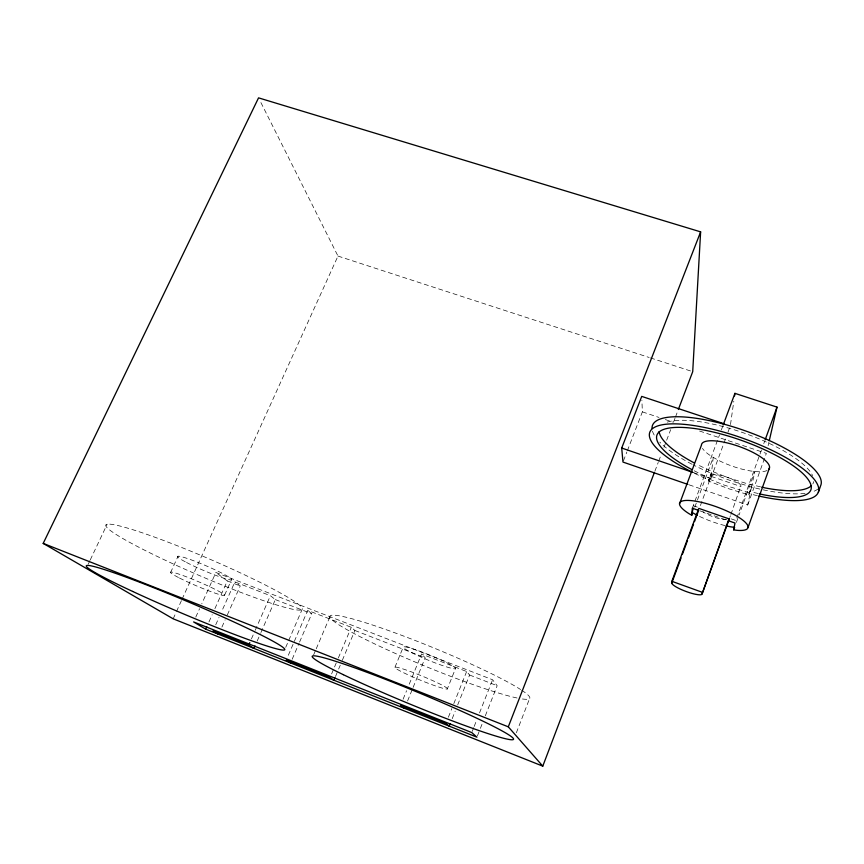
<?xml version="1.0" encoding="UTF-8"?>
<svg xmlns="http://www.w3.org/2000/svg" width="864" height="864" viewBox="0 0 864 864"><rect width="100%" height="100%" fill="white"/><g stroke="black" fill="none" stroke-linecap="round" stroke-linejoin="round"><path stroke-width="0.65" stroke-dasharray="4.32 3.24" d="M689.148 484.844L747.695 504.997L751.529 487.015L748.71 494.813L728.46 488.668L708.577 481.064L711.688 471.161L713.254 457.337L694.57 507.74M693.014 472.435L710.845 478.526L711.439 473.332L708.577 481.064M730.501 424.548L733.817 401.144M748.71 494.813L752.004 484.834L754.866 471.42L739.109 514.933M768.118 445.684L769.003 441.828M761.486 449.95L735.912 520.506L729.529 518.292L730.447 515.754M763.765 443.653L764.683 441.126M736.398 522.396L738.655 516.186M747.695 504.997L766.336 453.395L698.598 430.704M730.912 514.49L740.966 485.622A15.876 4.331 19.7 0 0 725.576 476.712A15.876 4.331 19.7 0 0 711.169 476.161L700.034 506.628M710.845 478.526L726.149 437.141M727.996 432.119L729.853 427.097M692.323 508.205L719.474 435.002M721.343 429.948L723.222 424.904M654.869 471.236L658.228 462.413M658.703 461.16L661.1 454.853M663.973 447.293L670.68 429.646M673.553 422.086L674.989 418.306M675.475 417.042L677.862 410.746M516.37 732.758L529.88 697.82M623.452 460.814L626.854 452.034M627.34 450.77L642.373 411.869L641.887 400.259M477.425 735.901L479.887 729.637M480.384 728.374L482.846 722.11M485.32 715.835L497.156 685.724L492.61 679.752L215.881 572.486L201.766 603.839M472.262 731.333L473.71 727.65M474.196 726.419L476.615 720.274M479.52 712.908L492.61 679.752M452.218 718.654L455.198 711.169M457.682 704.938L469.606 675.022L466.636 671.522L421.556 654.026L408.586 685.8M448.384 717.217L451.84 708.566M453.816 703.631L466.636 671.522M447.293 689.008A28.393 2.225 22.3 0 0 410.562 671.566A28.393 2.225 22.3 0 0 405.648 673.704A28.393 2.225 22.3 0 0 447.293 689.008L455.447 668.693A28.296 2.635 22.3 0 0 418.986 650.948A28.296 2.635 22.3 0 0 413.834 653.746A28.296 2.635 22.3 0 0 455.447 668.693M403.088 699.246L406.588 690.692M407.592 700.952L412.614 688.608M413.122 687.377L425.185 657.774L421.556 654.026M394.956 667.235L403.304 646.974M335.502 676.49L338.116 670.27M338.645 669.028L340.222 665.302M342.317 660.323L354.899 630.482L351.302 627.296L307.703 610.373L287.269 657.731M331.603 673.92L336.269 662.872M338.342 657.968L351.302 627.296M313.6 654.944L315.695 650.03M316.224 648.799L330.394 615.611M292.172 659.275L299.063 643.27M299.592 642.038L311.774 613.732L307.703 610.373M285.725 647.341L302.206 609.25A106.877 9.58 23.2 0 0 159.268 538.844A106.877 9.58 23.2 0 0 150.53 553.144A106.877 9.58 23.2 0 0 302.206 609.25M257.18 641.066L260.388 633.755M260.928 632.534L275.346 599.594L270.4 595.706L234.868 581.926L221.746 611.312M251.413 638.939L254.675 631.519M255.215 630.288L270.4 595.706M221.929 627.08L225.158 619.823M227.308 614.984L240.235 585.954L234.868 581.926M208.958 621.94L212.198 614.704M214.898 608.677L227.318 580.943L215.881 572.486M224.618 595.112L231.671 579.355M215.741 624.78L219.013 617.436M195.782 617.101L199.584 608.666M173.167 618.818L175.954 612.695M176.515 611.464L181.526 600.437M182.077 599.206L337.975 256.068L259.751 100.256M170.543 572.616L178.049 556.265M88.214 564.214L89.932 560.574M90.299 559.829L107.158 524.221M760.525 486.842L746.766 483.602L727.596 477.511L708.998 470.092A81.616 23.706 19.5 0 1 696.665 464.195M758.128 493.506L749.596 491.476L749.142 493.625L749.768 493.819A89.424 25.542 19.5 0 0 757.436 495.709M749.164 492.664L724.745 485.287L708.815 478.915M337.975 256.068L649.177 357.48M650.452 357.901L691.438 371.261M642.373 411.869L658.984 417.431M665.377 419.58L673.045 422.14M711.202 476.41L741.053 486.605M693.252 505.688L699.559 507.881M699.883 510.829L727.358 520.387M227.318 580.943L240.235 585.954M275.346 599.594L311.774 613.732M354.899 630.482L425.185 657.774M469.606 675.022L497.156 685.724M521.726 690.26A108.076 10.087 22.3 0 1 521.316 698.803M517.039 697.993A108.076 10.087 22.3 0 1 363.83 638.593A108.076 10.087 22.3 0 1 369.911 624.154A108.076 10.087 22.3 0 1 520.614 689.537M817.895 489.056A89.316 25.942 19.5 0 1 812.57 491.767M805.032 493.387A89.316 25.942 19.5 0 1 761.098 489.37M759.823 489.078A89.316 25.942 19.5 0 1 752.155 487.199L731.3 480.913L710.824 473.105A89.316 25.942 19.5 0 1 693.014 464.778M691.913 464.206A89.316 25.942 19.5 0 1 659.804 442.13M654.199 435.035A89.316 25.942 19.5 0 1 652.288 430.456M667.256 422.118A81.616 23.706 19.5 0 1 747.63 434.344A81.616 23.706 19.5 0 1 812.614 475.632M813.661 481.615A81.616 23.706 19.5 0 1 812.797 483.97M694.213 470.783A81.713 23.339 19.6 0 0 706.568 476.669L709.247 477.738L709.009 479.887L708.404 479.66A89.424 25.542 19.5 0 1 692.82 472.478M767.059 470.524A35.942 10.422 19.5 0 1 758.214 471.744L750.989 471.031A35.942 10.422 19.5 0 1 717.638 459.896L710.878 455.954A35.942 10.422 19.5 0 1 702.475 448.351M724.928 525.56A36.31 9.094 19.9 0 1 698.252 515.808M726.818 519.642A15.973 3.996 19.9 0 1 703.069 511.92M179.464 578.016A29.462 2.3 23.1 0 0 224.089 595.544A29.462 2.3 23.1 0 0 189.076 577.854A29.462 2.3 23.1 0 0 179.464 578.016M186.559 562.486A29.376 2.624 23.2 0 0 231.109 579.852A29.376 2.624 23.2 0 0 196.366 561.805A29.376 2.624 23.2 0 0 186.559 562.486"/><path stroke-width="1.3" d="M728.946 518.843L702.076 594.076A16.178 3.197 20.5 0 1 687.884 592.132A16.178 3.197 20.5 0 1 672.041 583.772L671.857 581.31L698.825 508.378L728.946 518.843L728.611 520.819L734.994 523.044L733.698 529.87L737.035 530.334A36.331 9.029 20 0 0 738.763 517.32A36.331 9.029 20 0 0 690.023 500.515A36.331 9.029 20 0 0 689.375 513.907L691.794 515.246L693.068 508.054M654.394 472.5L542.776 766.141L173.167 618.818L43.2 543.402L258.552 97.859L700.628 231.865L692.712 371.671L678.348 409.482M691.794 515.246L692.323 508.205L698.63 510.397L694.472 521.662M734.562 395.95L734.929 393.347L777.006 407.117L769.295 440.543M818.338 492.329L820.8 485.276A89.316 25.942 19.5 0 0 740.956 429.343A89.316 25.942 19.5 0 0 652.018 428.371M748.051 527.44L769.511 467.813M765.137 439.873L777.006 407.117M733.698 529.87L734.605 527.375L730.739 526.835A36.31 9.094 19.9 0 1 726.127 525.852M702.032 593.892L729.529 518.292M671.803 582.973L681.059 557.95M682.441 554.191L687.528 540.432M688.457 537.926L693.544 524.167M723.222 424.904L734.929 393.347M679.514 503.896L701.438 445.198A35.942 10.422 19.5 0 1 739.67 446.677A35.942 10.422 19.5 0 1 768.636 469.444M542.776 766.141L508.302 726.829L700.628 231.865M687.874 484.412L622.966 462.067L621.702 448.038L641.725 396.392L723.989 423.749M450.23 723.643L449.237 726.138L445.921 723.384L400.594 705.348L404.568 708.35M334.973 677.732L333.925 680.227L330.048 677.592L286.222 660.161L290.585 662.969M255.042 645.948L253.973 648.389L248.702 645.106L212.998 630.904L218.7 634.349M248.702 645.106L249.793 642.643M205.718 629.176L193.612 621.929L471.776 732.564L476.928 737.165L205.718 629.176L206.798 626.767M761.746 487.123L765.396 487.987A81.616 23.706 19.5 0 0 811.426 485.665M759.348 493.798L762.998 494.662A81.713 23.339 19.6 0 0 798.228 469.519A81.713 23.339 19.6 0 0 678.737 427.356A81.713 23.339 19.6 0 0 691.87 469.573M621.702 448.038L691.74 471.992M671.857 581.31L702.248 592.272M43.2 543.402L508.302 726.829M692.701 512.784L697.172 515.279M694.332 462.974A81.616 23.706 19.5 0 1 659.135 431.546M692.82 472.478A89.424 25.542 19.5 0 1 673.002 423.857A89.424 25.542 19.5 0 1 806.317 471.463A89.424 25.542 19.5 0 1 758.711 496.001M132.689 591.451A107.654 6.458 22.9 0 0 284.656 649.804A107.654 6.458 22.9 0 0 139.309 582.098A107.654 6.458 22.9 0 0 132.689 591.451M343.332 674.676A108.832 6.923 22.4 0 0 510.98 739.724A108.832 6.923 22.4 0 0 385.517 679.363A108.832 6.923 22.4 0 0 343.332 674.676"/></g></svg>
